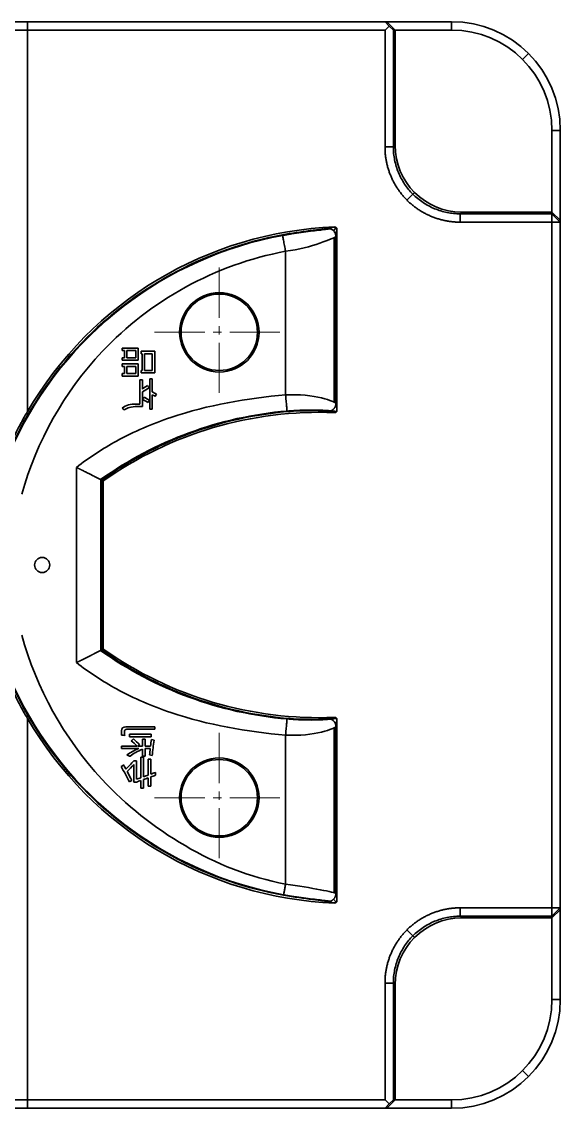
# Model space of a CAD drawing. Header units: millimetres. Extents: x -297 to 297, y -210 to 210.
# Drawn here: x -59.8 to 4.6, y -39.3 to 90.7 of the extents above; entities that cross this region are included whole.
import ezdxf

# ---------------------------------------------------------------- set-up
doc = ezdxf.new("R2010")
doc.units = ezdxf.units.MM
doc.linetypes.add('点画线', pattern=[18, 12, -2, 2, -2])
doc.layers.add('中心线层', color=1, linetype='点画线', lineweight=18)
doc.layers.add('粗实线层', color=7, linetype='Continuous', lineweight=35)

msp = doc.modelspace()

# ---------------------------------------------------------------- linework, layer by layer
at = {"layer": '中心线层', "ltscale": 0.5}
for p, q in [((-36.2, 61.26), (-36.2, 45.76)), ((-43.95, 53.51), (-28.45, 53.51)), ((-36.2, 5.58), (-36.2, -9.92)), ((-43.95, -2.17), (-28.45, -2.17))]:
    msp.add_line(p, q, dxfattribs=at)
at = {"layer": '粗实线层'}
for p, q in [((-67.18, 90.67), (-59.16, 90.67)), ((-59.16, 90.67), (-16.37, 90.67)), ((-59.16, 90.67), (-59.16, 89.67)), ((-16.37, 90.67), (-15.87, 90.15)), ((-16.37, 90.67), (-16.14, 90.67)), ((-15.87, 90.15), (-16.37, 89.67)), ((-16.14, 90.67), (-8.4, 90.67)), ((-15.17, 89.67), (-16.14, 90.67)), ((-15.87, 90.15), (-15.37, 89.67)), ((-8.4, 89.67), (-8.4, 90.67)), ((-59.16, 89.67), (-66.18, 89.67)), ((-16.37, 89.67), (-59.16, 89.67)), ((-59.16, 44.03), (-59.16, 89.67)), ((-16.37, 75.69), (-16.37, 89.67)), ((-15.37, 89.67), (-15.37, 75.69)), ((-15.17, 89.67), (-15.37, 89.67)), ((-8.4, 89.67), (-15.17, 89.67)), ((-15.17, 89.67), (-15.17, 75.89)), ((0.09, 86.16), (0.8, 86.86)), ((3.6, 77.67), (4.6, 77.67)), ((3.6, 67.9), (3.6, 77.67)), ((4.6, 77.67), (4.6, 66.93)), ((-15.37, 75.69), (-16.37, 75.69)), ((-15.17, 75.89), (-15.37, 75.69)), ((-12.83, 70.24), (-13.03, 70.03)), ((-13.03, 70.03), (-13.74, 69.33)), ((-7.38, 67.69), (-7.17, 67.9)), ((-7.38, 67.69), (3.6, 67.69)), ((-7.17, 67.9), (3.6, 67.9)), ((3.6, 67.9), (4.6, 66.93)), ((3.6, 67.69), (3.6, 67.9)), ((3.6, 67.69), (4.6, 66.69)), ((3.6, 66.69), (3.6, 67.69)), ((3.6, 66.69), (-7.38, 66.69)), ((3.6, -15.35), (3.6, 66.69)), ((3.6, 66.69), (4.6, 66.69)), ((4.6, 66.93), (4.6, 66.69)), ((4.6, 66.69), (4.6, -15.35)), ((-22.2, 66.04), (-22.55, 65.67)), ((-22.13, 65.86), (-22.13, 44.15)), ((-22.44, 45.15), (-22.44, 64.85)), ((-22.24, 45.04), (-22.24, 64.95)), ((-28.27, 63.2), (-28.27, 46.02)), ((-22.21, 43.96), (-22.26, 44.02)), ((-53.3, 37.35), (-53.3, 13.99)), ((-50.39, 35.88), (-50.39, 15.46)), ((-50.29, 15.51), (-50.29, 35.83)), ((-50.08, 15.62), (-50.08, 35.72)), ((-59.16, -38.33), (-59.16, 7.31)), ((-22.21, 7.38), (-22.26, 7.32)), ((-22.13, -14.52), (-22.13, 7.19)), ((-28.27, 5.32), (-28.27, -12.5)), ((-22.44, 6.19), (-22.44, -13.54)), ((-22.24, -13.61), (-22.24, 6.3)), ((-22.2, -14.69), (-22.55, -14.33)), ((-7.38, -15.35), (3.6, -15.35)), ((3.6, -16.35), (4.6, -15.35)), ((3.6, -15.35), (4.6, -15.35)), ((3.6, -15.35), (3.6, -16.35)), ((3.6, -16.56), (4.6, -15.59)), ((4.6, -15.35), (4.6, -15.59)), ((4.6, -15.59), (4.6, -26.33)), ((-7.38, -16.35), (-7.17, -16.56)), ((3.6, -16.35), (-7.38, -16.35)), ((-7.17, -16.56), (3.6, -16.56)), ((3.6, -16.56), (3.6, -16.35)), ((3.6, -26.33), (3.6, -16.56)), ((-13.03, -18.69), (-13.74, -17.99)), ((-12.83, -18.9), (-13.03, -18.69)), ((-16.37, -38.33), (-16.37, -24.35)), ((-15.37, -24.35), (-16.37, -24.35)), ((-15.17, -24.55), (-15.37, -24.35)), ((-15.37, -24.35), (-15.37, -38.33)), ((-15.17, -38.33), (-15.17, -24.55)), ((3.6, -26.33), (4.6, -26.33)), ((0.8, -35.52), (0.09, -34.82)), ((-66.18, -38.33), (-59.16, -38.33)), ((-59.16, -38.33), (-16.37, -38.33)), ((-59.16, -38.33), (-59.16, -39.33)), ((-16.37, -38.33), (-15.87, -38.81)), ((-15.87, -38.81), (-16.37, -39.33)), ((-16.14, -39.33), (-15.17, -38.33)), ((-15.87, -38.81), (-15.37, -38.33)), ((-15.37, -38.33), (-15.17, -38.33)), ((-15.17, -38.33), (-8.4, -38.33)), ((-8.4, -38.33), (-8.4, -39.33)), ((-59.16, -39.33), (-67.18, -39.33)), ((-16.37, -39.33), (-59.16, -39.33)), ((-16.14, -39.33), (-16.37, -39.33)), ((-8.4, -39.33), (-16.14, -39.33))]:
    msp.add_line(p, q, dxfattribs=at)
at = {"layer": '粗实线层', "color": 3}
for p, q in [((-45.9, 51.62), (-47.82, 51.62)), ((-47.53, 51.33), (-47.82, 51.33)), ((-46.19, 51.33), (-47.27, 51.33)), ((-43.93, 51.25), (-45.56, 51.25)), ((-45.43, 50.95), (-45.56, 50.95)), ((-44.22, 50.95), (-45.14, 50.95)), ((-47.53, 50.47), (-47.82, 50.47)), ((-45.9, 50.18), (-47.82, 50.18)), ((-45.9, 49.72), (-47.82, 49.72)), ((-47.54, 49.43), (-47.82, 49.43)), ((-46.19, 50.47), (-47.27, 50.47)), ((-46.19, 49.43), (-47.26, 49.43)), ((-47.54, 48.57), (-47.82, 48.57)), ((-45.9, 48.28), (-47.82, 48.28)), ((-46.19, 48.57), (-47.26, 48.57)), ((-45.43, 48.95), (-45.56, 48.95)), ((-43.93, 48.65), (-45.56, 48.65)), ((-44.22, 48.95), (-45.14, 48.95)), ((-45.41, 47.84), (-45.7, 47.84)), ((-44.22, 47.94), (-44.52, 47.94)), ((-44.22, 44.31), (-44.52, 44.31)), ((-44.34, 5.41), (-46.96, 5.41)), ((-46.01, 3.99), (-47.92, 3.99)), ((-44.34, 5.13), (-46.96, 5.13)), ((-45.38, 3.99), (-45.94, 3.99)), ((-45.08, 4.85), (-45.38, 4.85)), ((-44.43, 3.99), (-45.08, 3.99)), ((-45.85, 3.71), (-47.92, 3.71)), ((-45.28, 2.67), (-45.59, 2.67)), ((-45.08, 2.8), (-45.38, 2.8)), ((-44.46, 3.71), (-45.08, 3.71)), ((-46.1, 2.23), (-46.43, 2.23)), ((-44.4, 2.43), (-44.71, 2.43)), ((-46.11, -0.3), (-46.41, -0.3)), ((-45.28, -1.02), (-45.59, -1.02)), ((-44.4, -0.79), (-44.71, -0.79))]:
    msp.add_line(p, q, dxfattribs=at)
at = {"layer": '粗实线层'}
for centre, radius in [((-36.2, 53.51), 4.75), ((-36.2, 53.51), 4.57), ((-57.4, 25.67), 0.9), ((-36.2, -2.17), 4.75), ((-36.2, -2.17), 4.57)]:
    msp.add_circle(centre, radius, dxfattribs=at)
for centre, radius, start, end in [((-8.4, 77.67), 13, 0, 90), ((-8.4, 77.67), 12, 0, 90), ((-20.64, 21.55), 44.28, 100.3774, 155.0302), ((-20.64, 21.55), 44.6, 92.2474, 149.7288), ((-24.25, -0.77), 45.03, 94.9112, 125.5054), ((-24.25, -0.77), 44.71, 87.6197, 125.292), ((-24.25, 52.11), 44.71, 234.708, 272.3803), ((-24.25, 52.11), 45.03, 234.5007, 265.0888), ((-20.64, 29.79), 44.28, 204.9684, 259.7773), ((-20.64, 29.79), 44.6, 210.2712, 267.7526), ((-8.4, -26.33), 13, 270, 360), ((-8.4, -26.33), 12, 270, 360)]:
    msp.add_arc(centre, radius, start, end, dxfattribs=at)
for centre, major_axis, start_param, end_param in [((-7.17, 75.9), (5.66, 5.66), 2.356803, 3.926382), ((-7.17, -24.56), (-5.66, 5.66), 5.498396, 7.067974)]:
    msp.add_ellipse(centre, major_axis=major_axis, ratio=0.998783, start_param=start_param, end_param=end_param, dxfattribs=at)
for points, degree, knots in [([(-7.38, 66.69), (-9.14, 66.69), (-10.82, 67.38), (-12.49, 68.07), (-14.99, 70.58), (-15.69, 72.25), (-16.38, 73.92), (-16.37, 75.69)], 2, [0, 0, 0, 3.530587, 3.530587, 7.061174, 10.591761, 10.591761, 14.122348, 14.122348, 14.122348]), ([(-28.63, 65.17), (-37.41, 63.57), (-45.65, 59.25), (-55.62, 49.32), (-58.62, 45.04), (-60.82, 40.38)], 3, [0, 0, 0, 0, 26.739378, 26.739378, 42.186352, 42.186352, 42.186352, 42.186352]), ([(-23.3, 65.95), (-23.35, 65.9), (-24.28, 65.81), (-26.42, 65.54), (-27.57, 65.37), (-28.63, 65.17)], 3, [0, 0, 0, 0, 2.690762, 2.690762, 5.381524, 5.381524, 5.381524, 5.381524]), ([(-28.62, 65.11), (-28.45, 65.14), (-28.29, 65.16), (-27.93, 65.23), (-27.73, 65.26), (-27.14, 65.36), (-26.76, 65.41), (-26.01, 65.52), (-25.64, 65.57), (-24.95, 65.65), (-24.63, 65.69), (-24.18, 65.74), (-24.03, 65.76), (-23.76, 65.79), (-23.63, 65.81), (-23.27, 65.84), (-23.06, 65.87), (-22.89, 65.89)], 3, [0, 0, 0, 0, 0.412545, 0.412545, 0.902988, 0.902988, 1.883876, 1.883876, 2.864763, 2.864763, 3.845651, 3.845651, 4.336094, 4.336094, 4.826538, 4.826538, 5.784355, 5.784355, 5.784355, 5.784355]), ([(-22.24, 64.95), (-22.24, 65.01), (-22.25, 65.08), (-22.27, 65.2), (-22.29, 65.27), (-22.34, 65.4), (-22.38, 65.46), (-22.46, 65.58), (-22.5, 65.63), (-22.61, 65.73), (-22.67, 65.78), (-22.79, 65.85), (-22.85, 65.88), (-22.98, 65.92), (-23.05, 65.94), (-23.18, 65.96), (-23.24, 65.96), (-23.3, 65.95)], 3, [0, 0, 0, 0, 0.204579, 0.204579, 0.409158, 0.409158, 0.613737, 0.613737, 0.818317, 0.818317, 1.022896, 1.022896, 1.227475, 1.227475, 1.432054, 1.432054, 1.636633, 1.636633, 1.636633, 1.636633]), ([(-28.27, 63.2), (-26.71, 63.39), (-25.28, 63.79), (-23.05, 64.56), (-22.3, 64.9), (-22.24, 64.95)], 3, [0, 0, 0, 0, 3.149443, 3.149443, 6.298886, 6.298886, 6.298886, 6.298886]), ([(-59.84, 34.15), (-58.07, 40.44), (-54.77, 46.36), (-44.45, 57.33), (-36.66, 61.66), (-28.27, 63.2)], 3, [0, 0, 0, 0, 19.930009, 19.930009, 45.195007, 45.195007, 45.195007, 45.195007]), ([(-28.27, 46.02), (-32.89, 45.62), (-37.53, 44.83), (-44.22, 42.57), (-46.41, 41.64), (-50.17, 39.58), (-51.78, 38.52), (-53.3, 37.35)], 3, [0, 0, 0, 0, 14.104855, 14.104855, 21.157283, 21.157283, 26.866543, 26.866543, 26.866543, 26.866543]), ([(-22.24, 45.04), (-22.29, 45.09), (-22.9, 45.4), (-25.04, 45.91), (-26.63, 46.12), (-28.27, 46.02)], 3, [0, 0, 0, 0, 3.081253, 3.081253, 6.162506, 6.162506, 6.162506, 6.162506]), ([(-28.1, 44.09), (-28.07, 44.09), (-28.05, 44.09), (-27.82, 44.11), (-27.63, 44.12), (-27.23, 44.15), (-27.04, 44.16), (-26.46, 44.19), (-26.09, 44.2), (-25.37, 44.21), (-25.02, 44.21), (-24.39, 44.2), (-24.09, 44.2), (-23.55, 44.17), (-23.32, 44.15), (-23.01, 44.13), (-22.91, 44.12), (-22.74, 44.1), (-22.67, 44.09), (-22.46, 44.07), (-22.37, 44.05), (-22.29, 44.03), (-22.27, 44.02), (-22.26, 44.02)], 3, [0, 0, 0, 0, 0.055279, 0.055279, 0.453017, 0.453017, 0.850754, 0.850754, 1.646228, 1.646228, 2.441703, 2.441703, 3.237177, 3.237177, 4.032652, 4.032652, 4.430389, 4.430389, 4.828126, 4.828126, 5.6236, 5.6236, 5.851484, 5.851484, 5.851484, 5.851484]), ([(-59.16, 44.03), (-59.33, 43.74), (-59.5, 43.44), (-59.74, 43), (-59.86, 42.78), (-59.98, 42.55), (-60.06, 42.4), (-60.1, 42.33), (-60.46, 41.65), (-60.76, 41.05), (-61.05, 40.45)], 3, [0, 0, 0, 0, 1.012817, 1.012817, 1.519226, 1.77243, 1.77243, 2.025634, 2.025634, 4.051268, 4.051268, 4.051268, 4.051268]), ([(-50.29, 35.83), (-49.22, 36.59), (-48.13, 37.3), (-45.08, 39.09), (-43.08, 40.08), (-36.9, 42.58), (-32.53, 43.64), (-28.09, 44.02)], 3, [0, 0, 0, 0, 3.925508, 3.925508, 10.595552, 10.595552, 23.93564, 23.93564, 23.93564, 23.93564]), ([(-28.09, 44.02), (-27.08, 44.11), (-25.96, 44.15), (-24.08, 44.14), (-23.31, 44.08), (-23.27, 44.04)], 3, [0, 0, 0, 0, 2.418275, 2.418275, 4.83655, 4.83655, 4.83655, 4.83655]), ([(-53.3, 37.35), (-53.29, 37.35), (-53.26, 37.33), (-53.21, 37.31), (-53.16, 37.28), (-53.11, 37.26), (-53.05, 37.23), (-52.99, 37.2), (-52.92, 37.16), (-52.85, 37.13), (-52.77, 37.09), (-52.69, 37.05), (-52.6, 37), (-52.51, 36.96), (-52.42, 36.91), (-52.32, 36.86), (-52.19, 36.79), (-52.02, 36.71), (-51.83, 36.61), (-51.66, 36.53), (-51.51, 36.45), (-51.38, 36.39), (-51.3, 36.34), (-51.24, 36.32), (-51.22, 36.31), (-51.2, 36.3), (-51.18, 36.28), (-51.16, 36.27), (-51.14, 36.26), (-51.12, 36.25), (-51.1, 36.24), (-51.07, 36.23), (-51.05, 36.22), (-51.03, 36.21), (-51.02, 36.2), (-51, 36.19), (-50.98, 36.18), (-50.96, 36.17), (-50.94, 36.16), (-50.92, 36.15), (-50.9, 36.14), (-50.89, 36.13), (-50.87, 36.12), (-50.85, 36.11), (-50.83, 36.1), (-50.82, 36.1), (-50.8, 36.09), (-50.78, 36.08), (-50.77, 36.07), (-50.75, 36.06), (-50.74, 36.05), (-50.72, 36.05), (-50.71, 36.04), (-50.69, 36.03), (-50.68, 36.02), (-50.66, 36.02), (-50.65, 36.01), (-50.64, 36), (-50.62, 36), (-50.61, 35.99), (-50.6, 35.98), (-50.59, 35.98), (-50.57, 35.97), (-50.56, 35.96), (-50.55, 35.96), (-50.54, 35.95), (-50.53, 35.95), (-50.52, 35.94), (-50.51, 35.94), (-50.5, 35.93), (-50.49, 35.92), (-50.48, 35.92), (-50.47, 35.92), (-50.46, 35.91), (-50.45, 35.91), (-50.44, 35.9), (-50.43, 35.9), (-50.42, 35.89), (-50.41, 35.89), (-50.41, 35.89), (-50.4, 35.88), (-50.39, 35.88), (-50.39, 35.88), (-50.38, 35.87), (-50.37, 35.87), (-50.37, 35.87), (-50.36, 35.86), (-50.35, 35.86), (-50.35, 35.86), (-50.34, 35.86), (-50.34, 35.85), (-50.33, 35.85), (-50.33, 35.85), (-50.33, 35.85), (-50.32, 35.84), (-50.32, 35.84), (-50.31, 35.84), (-50.31, 35.84), (-50.31, 35.84), (-50.3, 35.84), (-50.3, 35.84), (-50.3, 35.83), (-50.3, 35.83), (-50.3, 35.83), (-50.29, 35.83), (-50.29, 35.83), (-50.29, 35.83), (-50.29, 35.83), (-50.29, 35.83)], 3, [0, 0, 0, 0, 0.031924, 0.067153, 0.105726, 0.147687, 0.193081, 0.241955, 0.294356, 0.350334, 0.409937, 0.473215, 0.540213, 0.610977, 0.685546, 0.763957, 0.846239, 1.016825, 1.176056, 1.323362, 1.458304, 1.580571, 1.689958, 1.71234, 1.734676, 1.756966, 1.779208, 1.801402, 1.823548, 1.845645, 1.867692, 1.889689, 1.911634, 1.933527, 1.955368, 1.977157, 1.998891, 2.020571, 2.042196, 2.063765, 2.085278, 2.106735, 2.128134, 2.149475, 2.170757, 2.191981, 2.213144, 2.234247, 2.25529, 2.276271, 2.29719, 2.318047, 2.33884, 2.359571, 2.380237, 2.400839, 2.421376, 2.441848, 2.462254, 2.482593, 2.502866, 2.523072, 2.543211, 2.563281, 2.583284, 2.603217, 2.623082, 2.642878, 2.662604, 2.68226, 2.701845, 2.721361, 2.740805, 2.760179, 2.779481, 2.798712, 2.817871, 2.836958, 2.855973, 2.874916, 2.893787, 2.912585, 2.93131, 2.949963, 2.968543, 2.987049, 3.005483, 3.023844, 3.042132, 3.060347, 3.078489, 3.096558, 3.114553, 3.132476, 3.150326, 3.168103, 3.185807, 3.203439, 3.220998, 3.238485, 3.2559, 3.273243, 3.290514, 3.307713, 3.324841, 3.341898, 3.358884, 3.375799, 3.375799, 3.375799, 3.375799]), ([(-28.27, -12.5), (-32.54, -11.73), (-36.6, -10.08), (-44, -5.74), (-47.37, -3.07), (-54.81, 4.96), (-58.1, 10.94), (-59.85, 17.29)], 3, [0, 0, 0, 0, 12.729416, 12.729416, 25.458832, 25.458832, 45.645941, 45.645941, 45.645941, 45.645941]), ([(-53.3, 13.99), (-53.29, 14), (-53.25, 14.01), (-53.2, 14.04), (-53.16, 14.06), (-53.11, 14.08), (-53.06, 14.11), (-53.01, 14.13), (-52.96, 14.15), (-52.92, 14.18), (-52.87, 14.2), (-52.83, 14.22), (-52.78, 14.24), (-52.74, 14.27), (-52.69, 14.29), (-52.65, 14.31), (-52.61, 14.33), (-52.57, 14.35), (-52.52, 14.37), (-52.48, 14.39), (-52.44, 14.41), (-52.4, 14.43), (-52.36, 14.45), (-52.33, 14.47), (-52.29, 14.49), (-52.25, 14.51), (-52.21, 14.53), (-52.18, 14.54), (-52.14, 14.56), (-52.11, 14.58), (-52.07, 14.6), (-52.04, 14.61), (-52.01, 14.63), (-51.97, 14.65), (-51.94, 14.66), (-51.91, 14.68), (-51.88, 14.69), (-51.85, 14.71), (-51.82, 14.73), (-51.79, 14.74), (-51.76, 14.75), (-51.73, 14.77), (-51.71, 14.78), (-51.68, 14.8), (-51.65, 14.81), (-51.63, 14.82), (-51.6, 14.84), (-51.58, 14.85), (-51.55, 14.86), (-51.53, 14.87), (-51.51, 14.89), (-51.48, 14.9), (-51.46, 14.91), (-51.44, 14.92), (-51.42, 14.93), (-51.4, 14.94), (-51.38, 14.95), (-51.36, 14.96), (-51.34, 14.97), (-51.32, 14.98), (-51.3, 14.99), (-51.28, 15), (-51.27, 15.01), (-51.25, 15.02), (-51.22, 15.03), (-51.2, 15.04), (-51.18, 15.05), (-51.16, 15.07), (-51.14, 15.08), (-51.12, 15.09), (-51.1, 15.1), (-51.08, 15.11), (-51.06, 15.12), (-51.04, 15.13), (-51.02, 15.14), (-51, 15.15), (-50.98, 15.16), (-50.96, 15.17), (-50.94, 15.17), (-50.93, 15.18), (-50.91, 15.19), (-50.89, 15.2), (-50.87, 15.21), (-50.86, 15.22), (-50.84, 15.23), (-50.82, 15.24), (-50.81, 15.24), (-50.79, 15.25), (-50.77, 15.26), (-50.76, 15.27), (-50.74, 15.28), (-50.73, 15.28), (-50.71, 15.29), (-50.7, 15.3), (-50.68, 15.31), (-50.67, 15.31), (-50.66, 15.32), (-50.64, 15.33), (-50.63, 15.33), (-50.62, 15.34), (-50.6, 15.35), (-50.59, 15.35), (-50.58, 15.36), (-50.57, 15.37), (-50.56, 15.37), (-50.54, 15.38), (-50.53, 15.38), (-50.52, 15.39), (-50.51, 15.39), (-50.5, 15.4), (-50.49, 15.41), (-50.48, 15.41), (-50.47, 15.42), (-50.46, 15.42), (-50.45, 15.42), (-50.44, 15.43), (-50.44, 15.43), (-50.43, 15.44), (-50.42, 15.44), (-50.41, 15.45), (-50.4, 15.45), (-50.4, 15.45), (-50.39, 15.46), (-50.38, 15.46), (-50.38, 15.47), (-50.37, 15.47), (-50.36, 15.47), (-50.36, 15.47), (-50.35, 15.48), (-50.35, 15.48), (-50.34, 15.48), (-50.34, 15.49), (-50.33, 15.49), (-50.33, 15.49), (-50.32, 15.49), (-50.32, 15.49), (-50.32, 15.5), (-50.31, 15.5), (-50.31, 15.5), (-50.31, 15.5), (-50.3, 15.5), (-50.3, 15.5), (-50.3, 15.51), (-50.3, 15.51), (-50.29, 15.51), (-50.29, 15.51), (-50.29, 15.51), (-50.29, 15.51), (-50.29, 15.51)], 3, [0, 0, 0, 0, 0.03826, 0.076167, 0.113721, 0.150922, 0.18777, 0.224265, 0.260408, 0.296198, 0.331634, 0.366719, 0.40145, 0.435828, 0.469854, 0.503528, 0.536848, 0.569816, 0.602432, 0.634695, 0.666605, 0.698163, 0.729369, 0.760222, 0.790723, 0.820871, 0.850667, 0.880111, 0.909203, 0.937943, 0.966331, 0.994366, 1.02205, 1.049382, 1.076361, 1.102989, 1.129266, 1.15519, 1.180763, 1.205985, 1.230855, 1.255373, 1.279541, 1.303357, 1.326822, 1.349935, 1.372698, 1.39511, 1.417171, 1.438882, 1.460242, 1.481252, 1.501911, 1.52222, 1.542179, 1.561788, 1.581048, 1.599958, 1.618519, 1.63673, 1.654592, 1.672106, 1.689271, 1.711264, 1.733198, 1.755074, 1.776892, 1.798651, 1.820353, 1.841997, 1.863583, 1.885113, 1.906585, 1.928001, 1.94936, 1.970663, 1.991911, 2.013102, 2.034239, 2.05532, 2.076346, 2.097318, 2.118235, 2.139098, 2.159908, 2.180664, 2.201366, 2.222016, 2.242613, 2.263158, 2.28365, 2.304091, 2.32448, 2.344817, 2.365104, 2.38534, 2.405526, 2.425662, 2.445747, 2.465784, 2.485771, 2.505709, 2.525599, 2.54544, 2.565234, 2.58498, 2.604678, 2.62433, 2.643935, 2.663494, 2.683006, 2.702473, 2.721895, 2.741271, 2.760603, 2.779891, 2.799134, 2.818334, 2.837491, 2.856605, 2.875676, 2.894705, 2.913692, 2.932637, 2.951542, 2.970405, 2.989228, 3.008011, 3.026754, 3.045458, 3.064123, 3.08275, 3.101338, 3.119889, 3.138402, 3.156878, 3.175317, 3.19372, 3.212087, 3.230419, 3.248716, 3.266978, 3.285205, 3.303399, 3.32156, 3.339687, 3.357782, 3.375844, 3.375844, 3.375844, 3.375844]), ([(-28.09, 7.32), (-32.53, 7.7), (-36.9, 8.76), (-43.08, 11.26), (-45.08, 12.25), (-48.13, 14.04), (-49.22, 14.75), (-50.29, 15.51)], 3, [0, 0, 0, 0, 13.340088, 13.340088, 20.010132, 20.010132, 23.93564, 23.93564, 23.93564, 23.93564]), ([(-53.3, 13.99), (-51.78, 12.82), (-50.17, 11.76), (-46.41, 9.7), (-44.22, 8.77), (-37.53, 6.51), (-32.89, 5.72), (-28.27, 5.32)], 3, [0, 0, 0, 0, 5.709261, 5.709261, 12.761688, 12.761688, 26.866543, 26.866543, 26.866543, 26.866543]), ([(-61.05, 10.89), (-60.76, 10.29), (-60.46, 9.68), (-59.99, 8.79), (-59.83, 8.49), (-59.5, 7.9), (-59.33, 7.6), (-59.16, 7.31)], 3, [0, 0, 0, 0, 2.025632, 2.025632, 3.038448, 3.038448, 4.051264, 4.051264, 4.051264, 4.051264]), ([(-60.82, 10.96), (-58.61, 6.28), (-55.6, 1.99), (-48.76, -4.8), (-45.11, -7.47), (-37.18, -11.59), (-32.9, -13.04), (-28.51, -13.83)], 3, [0, 0, 0, 0, 15.503115, 15.503115, 28.903359, 28.903359, 42.303603, 42.303603, 42.303603, 42.303603]), ([(-22.26, 7.32), (-22.28, 7.31), (-22.31, 7.31), (-22.43, 7.28), (-22.54, 7.26), (-22.77, 7.24), (-22.86, 7.23), (-23.04, 7.21), (-23.15, 7.2), (-23.48, 7.18), (-23.73, 7.16), (-24.29, 7.14), (-24.6, 7.13), (-25.26, 7.12), (-25.6, 7.13), (-26.15, 7.14), (-26.34, 7.15), (-26.72, 7.16), (-26.91, 7.17), (-27.43, 7.2), (-27.77, 7.22), (-28.1, 7.25)], 3, [0, 0, 0, 0, 0.40206, 0.40206, 1.198171, 1.198171, 1.596226, 1.596226, 1.994281, 1.994281, 2.790391, 2.790391, 3.586502, 3.586502, 4.382612, 4.382612, 4.780668, 4.780668, 5.178723, 5.178723, 5.851085, 5.851085, 5.851085, 5.851085]), ([(-23.27, 7.3), (-23.31, 7.26), (-24.07, 7.2), (-25.96, 7.19), (-27.07, 7.23), (-28.09, 7.32)], 3, [0, 0, 0, 0, 2.418277, 2.418277, 4.836553, 4.836553, 4.836553, 4.836553]), ([(-28.27, 5.32), (-26.61, 5.22), (-25.04, 5.43), (-22.9, 5.94), (-22.29, 6.25), (-22.24, 6.3)], 3, [0, 0, 0, 0, 3.081436, 3.081436, 6.162871, 6.162871, 6.162871, 6.162871]), ([(-22.24, -13.61), (-22.3, -13.56), (-23.01, -13.39), (-25.24, -12.97), (-26.72, -12.72), (-28.27, -12.5)], 3, [0, 0, 0, 0, 3.065724, 3.065724, 6.131447, 6.131447, 6.131447, 6.131447]), ([(-28.51, -13.83), (-27.28, -14.05), (-26.04, -14.23), (-24.06, -14.48), (-23.35, -14.56), (-23.3, -14.61)], 3, [0, 0, 0, 0, 2.630619, 2.630619, 5.261238, 5.261238, 5.261238, 5.261238]), ([(-22.89, -14.55), (-22.97, -14.54), (-23.07, -14.53), (-23.28, -14.5), (-23.4, -14.49), (-23.77, -14.45), (-24.04, -14.42), (-24.64, -14.35), (-24.97, -14.31), (-25.66, -14.23), (-26.02, -14.18), (-26.78, -14.07), (-27.17, -14.01), (-27.87, -13.9), (-28.18, -13.84), (-28.5, -13.79)], 3, [0, 0, 0, 0, 0.481675, 0.481675, 0.970415, 0.970415, 1.947895, 1.947895, 2.925375, 2.925375, 3.902856, 3.902856, 4.880336, 4.880336, 5.664802, 5.664802, 5.664802, 5.664802]), ([(-16.37, -24.35), (-16.38, -22.58), (-15.69, -20.91), (-14.99, -19.24), (-12.49, -16.73), (-10.82, -16.04), (-9.15, -15.35), (-7.38, -15.35)], 2, [0, 0, 0, 3.530587, 3.530587, 7.061174, 10.591761, 10.591761, 14.122348, 14.122348, 14.122348])]:
    msp.add_open_spline(points, degree=degree, knots=knots, dxfattribs=at)
for points, degree in [([(-15.37, 75.69), (-15.37, 75.43), (-15.35, 74.9), (-15.23, 74.13), (-15.04, 73.36), (-14.78, 72.62), (-14.44, 71.91), (-14.04, 71.24), (-13.57, 70.61), (-13.04, 70.02), (-12.46, 69.5), (-11.83, 69.03), (-11.15, 68.63), (-10.44, 68.29), (-9.7, 68.02), (-8.94, 67.83), (-8.16, 67.72), (-7.64, 67.69), (-7.38, 67.69)], 3), ([(-7.38, 66.69), (-7.38, 67.69)], 1), ([(-22.39, 66.11), (-22.82, 66.06), (-23.27, 65.99), (-23.3, 65.95)], 3), ([(-22.24, 64.95), (-22.2, 64.99), (-22.17, 65.43), (-22.13, 65.86)], 3), ([(-22.13, 44.15), (-22.16, 44.58), (-22.2, 45), (-22.24, 45.04)], 3), ([(-23.27, 44.04), (-23.23, 44), (-22.82, 43.95), (-22.39, 43.9)], 3), ([(-50.08, 35.72), (-50.15, 35.76), (-50.22, 35.79), (-50.29, 35.83)], 3), ([(-50.08, 15.62), (-50.15, 15.58), (-50.22, 15.55), (-50.29, 15.51)], 3), ([(-22.39, 7.44), (-22.82, 7.39), (-23.23, 7.34), (-23.27, 7.3)], 3), ([(-22.24, 6.3), (-22.2, 6.34), (-22.17, 6.76), (-22.13, 7.19)], 3), ([(-22.13, -14.52), (-22.16, -14.09), (-22.2, -13.65), (-22.24, -13.61)], 3), ([(-23.3, -14.61), (-23.27, -14.65), (-22.82, -14.72), (-22.39, -14.77)], 3), ([(-7.38, -15.35), (-7.38, -16.35)], 1), ([(-7.38, -16.35), (-7.64, -16.35), (-8.16, -16.38), (-8.94, -16.49), (-9.7, -16.68), (-10.44, -16.95), (-11.15, -17.29), (-11.83, -17.69), (-12.46, -18.16), (-13.04, -18.68), (-13.57, -19.27), (-14.04, -19.9), (-14.44, -20.57), (-14.78, -21.28), (-15.04, -22.02), (-15.23, -22.79), (-15.35, -23.56), (-15.37, -24.09), (-15.37, -24.35)], 3)]:
    msp.add_open_spline(points, degree=degree, dxfattribs=at)
for points, weights in [([(-28.27, 63.2), (-28.62, 65.11), (-28.63, 65.17)], [1, 0.719339800339, 1]), ([(-22.13, 65.86), (-22.13, 66.12), (-22.39, 66.11)], [0.993886699628, 0.699666268523, 0.993852740379]), ([(-28.27, 46.02), (-28.1, 44.09), (-28.09, 44.02)], [1, 0.719339800339, 1]), ([(-22.24, 45.04), (-22.24, 44.02), (-23.27, 44.04)], [1, 0.699786035333, 1]), ([(-22.39, 43.9), (-22.13, 43.89), (-22.13, 44.15)], [0.993763472739, 0.699003459919, 0.993729115819]), ([(-28.27, 5.32), (-28.1, 7.25), (-28.09, 7.32)], [1, 0.719339800339, 1]), ([(-22.24, 6.3), (-22.24, 7.32), (-23.27, 7.3)], [1, 0.699786035333, 1]), ([(-22.13, 7.19), (-22.13, 7.45), (-22.39, 7.44)], [0.993729115994, 0.699003459736, 0.993763472912]), ([(-28.51, -13.83), (-28.5, -13.79), (-28.27, -12.5)], [1, 0.719339800339, 1]), ([(-23.3, -14.61), (-22.24, -14.68), (-22.24, -13.61)], [1, 0.686065937135, 1]), ([(-22.39, -14.77), (-22.13, -14.78), (-22.13, -14.52)], [0.993852740197, 0.699666268703, 0.993886699447])]:
    msp.add_rational_spline(points, weights, degree=2, dxfattribs=at)
at = {"layer": '粗实线层', "color": 3}
for points in [[(-47.82, 51.33), (-47.82, 51.43), (-47.82, 51.52), (-47.82, 51.62)], [(-47.53, 50.47), (-47.53, 50.76), (-47.53, 51.04), (-47.53, 51.33)], [(-47.27, 51.33), (-47.27, 51.04), (-47.27, 50.76), (-47.27, 50.47)], [(-46.19, 50.47), (-46.19, 50.76), (-46.19, 51.04), (-46.19, 51.33)], [(-45.9, 51.62), (-45.9, 51.14), (-45.9, 50.66), (-45.9, 50.18)], [(-45.56, 50.95), (-45.56, 51.05), (-45.56, 51.15), (-45.56, 51.25)], [(-45.43, 48.95), (-45.43, 49.62), (-45.43, 50.28), (-45.43, 50.95)], [(-45.14, 50.95), (-45.14, 50.28), (-45.14, 49.62), (-45.14, 48.95)], [(-44.22, 48.95), (-44.22, 49.62), (-44.22, 50.28), (-44.22, 50.95)], [(-43.93, 51.25), (-43.93, 50.38), (-43.93, 49.52), (-43.93, 48.65)], [(-47.82, 50.18), (-47.82, 50.28), (-47.82, 50.37), (-47.82, 50.47)], [(-47.82, 49.43), (-47.82, 49.53), (-47.82, 49.62), (-47.82, 49.72)], [(-47.54, 48.57), (-47.54, 48.86), (-47.54, 49.14), (-47.54, 49.43)], [(-47.26, 49.43), (-47.26, 49.14), (-47.26, 48.86), (-47.26, 48.57)], [(-46.19, 48.57), (-46.19, 48.86), (-46.19, 49.14), (-46.19, 49.43)], [(-45.9, 49.72), (-45.9, 49.24), (-45.9, 48.76), (-45.9, 48.28)], [(-47.82, 48.28), (-47.82, 48.38), (-47.82, 48.47), (-47.82, 48.57)], [(-45.56, 48.65), (-45.56, 48.75), (-45.56, 48.85), (-45.56, 48.95)], [(-45.7, 44.92), (-45.7, 45.89), (-45.7, 46.87), (-45.7, 47.84)], [(-45.41, 47.84), (-45.41, 47.47), (-45.41, 47.1), (-45.41, 46.72)], [(-45.41, 46.72), (-45.2, 46.87), (-45, 47.01), (-44.79, 47.14)], [(-44.59, 46.85), (-44.86, 46.72), (-45.13, 46.57), (-45.41, 46.4)], [(-44.79, 47.14), (-44.72, 47.05), (-44.66, 46.95), (-44.59, 46.85)], [(-44.52, 44.31), (-44.52, 45.52), (-44.52, 46.73), (-44.52, 47.94)], [(-44.22, 47.94), (-44.22, 47.41), (-44.22, 46.89), (-44.22, 46.37)], [(-45.41, 46.4), (-45.41, 45.8), (-45.41, 45.21), (-45.41, 44.62)], [(-45.39, 45.49), (-45.32, 45.58), (-45.25, 45.67), (-45.18, 45.76)], [(-45.18, 45.76), (-44.99, 45.64), (-44.79, 45.5), (-44.57, 45.34)], [(-44.22, 46.37), (-44.04, 46.29), (-43.87, 46.2), (-43.72, 46.12)], [(-44.22, 46.03), (-44.22, 45.45), (-44.22, 44.88), (-44.22, 44.31)], [(-43.88, 45.84), (-44, 45.91), (-44.11, 45.97), (-44.22, 46.03)], [(-43.72, 46.12), (-43.77, 46.03), (-43.83, 45.94), (-43.88, 45.84)], [(-47.83, 44.42), (-47.6, 44.62), (-47.35, 44.75), (-47.08, 44.82)], [(-47.55, 44.22), (-47.65, 44.29), (-47.74, 44.36), (-47.83, 44.42)], [(-46.94, 44.53), (-47.17, 44.47), (-47.38, 44.37), (-47.55, 44.22)], [(-44.75, 45.1), (-44.99, 45.26), (-45.2, 45.39), (-45.39, 45.49)], [(-44.57, 45.34), (-44.63, 45.26), (-44.69, 45.18), (-44.75, 45.1)], [(-47.89, 5.33), (-47.89, 5.56), (-47.9, 5.73), (-47.9, 5.83)], [(-47.52, 5.28), (-47.65, 5.3), (-47.78, 5.32), (-47.89, 5.33)], [(-47.56, 5.74), (-47.56, 5.63), (-47.54, 5.48), (-47.52, 5.28)], [(-46.96, 5.13), (-46.96, 5.22), (-46.96, 5.32), (-46.96, 5.41)], [(-44.34, 5.41), (-44.34, 5.32), (-44.34, 5.22), (-44.34, 5.13)], [(-43.93, 6.31), (-43.93, 6.22), (-43.93, 6.12), (-43.93, 6.02)], [(-47.92, 3.71), (-47.92, 3.8), (-47.92, 3.9), (-47.92, 3.99)], [(-46.73, 4.63), (-46.65, 4.71), (-46.56, 4.79), (-46.48, 4.86)], [(-46.01, 3.99), (-46.3, 4.27), (-46.54, 4.48), (-46.73, 4.63)], [(-46.48, 4.86), (-46.22, 4.63), (-45.98, 4.39), (-45.76, 4.16)], [(-45.76, 4.16), (-45.82, 4.1), (-45.88, 4.05), (-45.94, 3.99)], [(-45.38, 3.99), (-45.38, 4.28), (-45.38, 4.56), (-45.38, 4.85)], [(-45.08, 4.85), (-45.08, 4.56), (-45.08, 4.28), (-45.08, 3.99)], [(-44.43, 3.99), (-44.4, 4.25), (-44.36, 4.52), (-44.33, 4.78)], [(-44.33, 4.78), (-44.22, 4.76), (-44.12, 4.73), (-44.01, 4.71)], [(-44.01, 4.71), (-44.1, 4.08), (-44.17, 3.47), (-44.23, 2.86)], [(-47.25, 2.94), (-46.85, 3.23), (-46.38, 3.49), (-45.85, 3.71)], [(-46.88, 2.79), (-46.95, 2.82), (-47.07, 2.87), (-47.25, 2.94)], [(-45.38, 3.64), (-45.98, 3.4), (-46.47, 3.12), (-46.88, 2.79)], [(-45.59, 0.22), (-45.59, 1.04), (-45.59, 1.86), (-45.59, 2.67)], [(-45.38, 2.8), (-45.38, 3.08), (-45.38, 3.36), (-45.38, 3.64)], [(-45.28, 2.67), (-45.28, 1.89), (-45.28, 1.11), (-45.28, 0.33)], [(-45.08, 3.71), (-45.08, 3.41), (-45.08, 3.11), (-45.08, 2.8)], [(-44.54, 2.94), (-44.51, 3.19), (-44.49, 3.45), (-44.46, 3.71)], [(-44.23, 2.86), (-44.33, 2.9), (-44.44, 2.92), (-44.54, 2.94)], [(-47.96, 1.57), (-47.85, 1.63), (-47.75, 1.69), (-47.64, 1.75)], [(-46.96, -0.28), (-47.26, 0.32), (-47.59, 0.94), (-47.96, 1.57)], [(-47.64, 1.75), (-47.55, 1.57), (-47.46, 1.4), (-47.37, 1.23)], [(-47.37, 1.23), (-47.05, 1.57), (-46.74, 1.9), (-46.43, 2.23)], [(-46.41, 1.8), (-46.68, 1.52), (-46.95, 1.24), (-47.22, 0.95)], [(-46.41, -0.3), (-46.41, 0.4), (-46.41, 1.1), (-46.41, 1.8)], [(-46.1, 2.23), (-46.1, 1.5), (-46.1, 0.77), (-46.1, 0.04)], [(-44.71, 0.54), (-44.71, 1.17), (-44.71, 1.8), (-44.71, 2.43)], [(-44.4, 2.43), (-44.4, 1.84), (-44.4, 1.24), (-44.4, 0.65)], [(-47.22, 0.95), (-47.02, 0.57), (-46.84, 0.21), (-46.68, -0.12)], [(-46.1, 0.04), (-45.93, 0.1), (-45.76, 0.16), (-45.59, 0.22)], [(-45.28, 0.33), (-45.09, 0.4), (-44.9, 0.47), (-44.71, 0.54)], [(-44.71, 0.2), (-44.9, 0.13), (-45.09, 0.06), (-45.28, -0.01)], [(-44.71, -0.79), (-44.71, -0.46), (-44.71, -0.13), (-44.71, 0.2)], [(-44.4, 0.65), (-44.22, 0.72), (-44.03, 0.78), (-43.85, 0.85)], [(-43.85, 0.51), (-44.03, 0.44), (-44.22, 0.37), (-44.4, 0.31)], [(-44.4, 0.31), (-44.4, -0.06), (-44.4, -0.42), (-44.4, -0.79)], [(-43.85, 0.85), (-43.85, 0.73), (-43.85, 0.62), (-43.85, 0.51)], [(-46.68, -0.12), (-46.77, -0.17), (-46.86, -0.23), (-46.96, -0.28)], [(-45.59, -0.12), (-45.77, -0.18), (-45.94, -0.24), (-46.11, -0.3)], [(-45.59, -1.02), (-45.59, -0.72), (-45.59, -0.42), (-45.59, -0.12)], [(-45.28, -0.01), (-45.28, -0.34), (-45.28, -0.68), (-45.28, -1.02)]]:
    msp.add_open_spline(points, degree=3, dxfattribs=at)
for points, knots in [([(-47.08, 44.82), (-46.84, 44.89), (-46.48, 44.92), (-45.89, 44.92), (-45.79, 44.92), (-45.7, 44.92)], [0, 0, 0, 0, 1.159892, 1.159892, 1.388802, 1.388802, 1.388802, 1.388802]), ([(-45.41, 44.62), (-45.6, 44.62), (-45.79, 44.62), (-46.39, 44.62), (-46.71, 44.59), (-46.94, 44.53)], [0, 0, 0, 0, 0.495126, 0.495126, 1.536483, 1.536483, 1.536483, 1.536483]), ([(-47.9, 5.83), (-47.9, 6.15), (-47.72, 6.31), (-46.22, 6.31), (-45.08, 6.31), (-43.93, 6.31)], [0, 0, 0, 0, 0.991856, 0.991856, 4.240988, 4.240988, 4.240988, 4.240988]), ([(-43.93, 6.02), (-45.03, 6.02), (-46.14, 6.02), (-47.46, 6.02), (-47.56, 5.92), (-47.56, 5.74)], [0, 0, 0, 0, 3.182998, 3.182998, 3.78581, 3.78581, 3.78581, 3.78581])]:
    msp.add_open_spline(points, degree=3, knots=knots, dxfattribs=at)

doc.saveas('drawing.dxf')
